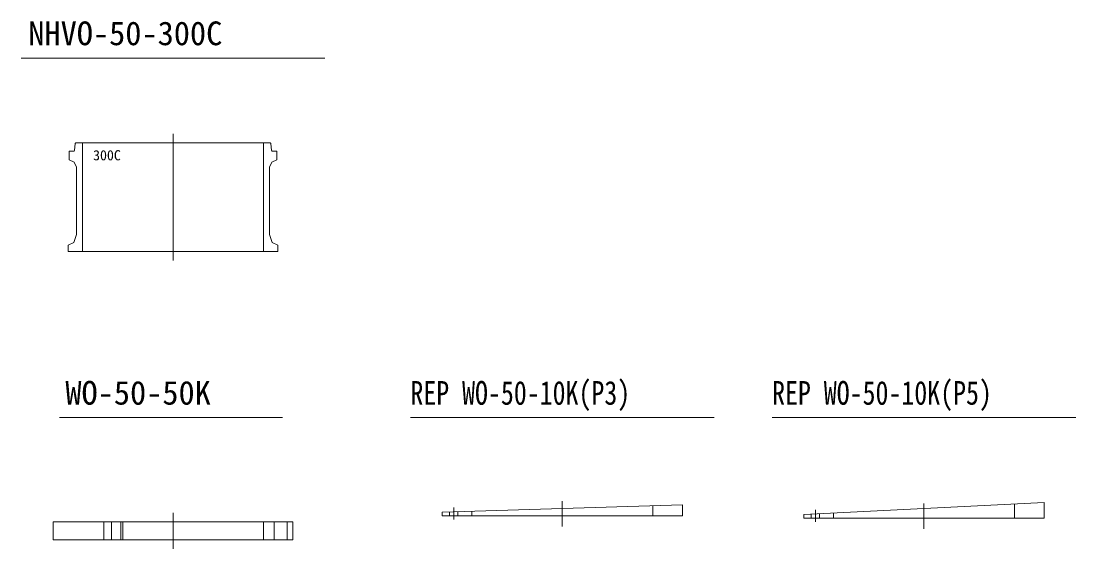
# Model space of a CAD drawing. Units: millimetres at full size, sheet at 1:20; details may follow other scales. Extents: x -4514 to 4514, y -3160 to 3160.
# Drawn here: x 1597 to 4514, y -2760 to -1300 of the extents above; entities that cross this region are included whole.
import ezdxf
from ezdxf.enums import TextEntityAlignment as Align

# ---------------------------------------------------------------- set-up
doc = ezdxf.new("R2010")
doc.units = ezdxf.units.MM
doc.header["$LTSCALE"] = 20
doc.layers.add('0-7_TEMP01', color=3, linetype='Continuous', lineweight=18)
doc.layers.add('0-9_躯体', color=7, linetype='Continuous', lineweight=9)
doc.layers.add('0-F_注釈', color=1, linetype='Continuous')
doc.styles.add('ＭＳ ゴシック', font='')
doc.styles.get('ＭＳ ゴシック').set_extended_font_data('MS Gothic')

msp = doc.modelspace()

# ---------------------------------------------------------------- linework, layer by layer
at = {"layer": '0-7_TEMP01'}
for p, q in [((2017.24, -1611.96), (2017.24, -1961.96)), ((2793.55, -2646.06), (2793.55, -2678.88)), ((3093.55, -2628.49), (3093.55, -2698.5)), ((3793.55, -2652.66), (3793.55, -2685.48)), ((4093.55, -2635.1), (4093.55, -2705.1)), ((2017.24, -2660.37), (2017.24, -2760.37))]:
    msp.add_line(p, q, dxfattribs=at)
at = {"layer": '0-9_躯体'}
for p, q in [((1597.24, -1402.36), (2437.24, -1402.36)), ((1730.24, -1659.95), (1730.24, -1683.95)), ((1730.24, -1659.95), (1742.48, -1659.95)), ((1744.47, -1658.21), (1747.02, -1638.69)), ((2017.24, -1636.96), (1749, -1636.96)), ((1767.24, -1636.96), (1767.24, -1936.96)), ((2017.24, -1636.96), (2285.48, -1636.96)), ((2267.24, -1636.96), (2267.24, -1936.96)), ((2290.01, -1658.21), (2287.47, -1638.69)), ((2304.24, -1659.95), (2292, -1659.95)), ((2304.24, -1659.95), (2304.24, -1683.95)), ((1730.24, -1683.95), (1744.24, -1689.96)), ((1744.24, -1689.96), (1750.24, -1703.95)), ((2290.24, -1689.96), (2284.24, -1703.95)), ((2304.24, -1683.95), (2290.24, -1689.96)), ((1750.24, -1703.95), (1750.24, -1889.96)), ((2284.24, -1703.95), (2284.24, -1889.96)), ((1743.24, -1912.95), (1750.24, -1889.96)), ((2291.24, -1912.95), (2284.24, -1889.96)), ((1727.24, -1919.96), (1743.24, -1912.95)), ((1727.24, -1919.96), (1727.24, -1936.96)), ((2307.24, -1919.96), (2291.24, -1912.95)), ((2307.24, -1919.96), (2307.24, -1936.96)), ((1727.24, -1936.96), (2017.24, -1936.96)), ((2307.24, -1936.96), (2017.24, -1936.96)), ((1703.78, -2396.95), (2320.32, -2396.95)), ((2673.55, -2397.16), (3513.55, -2397.16)), ((3673.55, -2397.16), (4513.55, -2397.16)), ((2761.55, -2658.49), (3425.55, -2638.49)), ((3343.55, -2640.97), (3343.55, -2668.5)), ((3425.55, -2638.49), (3425.55, -2668.5)), ((3761.55, -2665.1), (4425.55, -2631.89)), ((4343.55, -2636), (4343.55, -2675.1)), ((4425.55, -2631.89), (4425.55, -2675.1)), ((2761.55, -2658.49), (2761.55, -2668.5)), ((2761.55, -2668.5), (3425.55, -2668.5)), ((2782.05, -2657.88), (2782.05, -2668.5)), ((2805.05, -2657.18), (2805.05, -2668.5)), ((2843.55, -2656.03), (2843.55, -2668.5)), ((3761.55, -2665.1), (3761.55, -2675.1)), ((3761.55, -2675.1), (4425.55, -2675.1)), ((3782.05, -2664.07), (3782.05, -2675.1)), ((3805.05, -2662.92), (3805.05, -2675.1)), ((3843.55, -2661), (3843.55, -2675.1)), ((2348.24, -2685.37), (1686.24, -2685.37)), ((1686.24, -2685.37), (1686.24, -2735.37)), ((1826.44, -2685.37), (1826.44, -2735.37)), ((1826.44, -2685.37), (1826.44, -2735.37)), ((1846.93, -2685.37), (1846.93, -2735.37)), ((1872.91, -2685.37), (1872.91, -2735.37)), ((1878.4, -2685.37), (1878.4, -2735.37)), ((2267.24, -2685.37), (2267.24, -2735.37)), ((2297.24, -2685.37), (2297.24, -2735.37)), ((2332.89, -2685.37), (2332.89, -2735.37)), ((2348.24, -2685.37), (2348.24, -2735.37)), ((2348.24, -2735.37), (1686.24, -2735.37))]:
    msp.add_line(p, q, dxfattribs=at)
for centre, start, end in [((1742.48, -1657.95), 270, 352.569), ((1749, -1638.95), 90, 172.569), ((2285.48, -1638.95), 7.431, 90), ((2292, -1657.95), 187.431, 270)]:
    msp.add_arc(centre, 2, start, end, dxfattribs=at)

# ---------------------------------------------------------------- texts
at = {"layer": '0-9_躯体', "style": 'ＭＳ ゴシック'}
for s, p in [('NHVO-50-300C', (1617.24, -1386.32)), ('WO-50-50K', (1719.68, -2380.91))]:
    msp.add_text(s, height=65.69, dxfattribs=at).set_placement(p, align=Align.BOTTOM_LEFT)
at = {"layer": '0-9_躯体', "style": 'ＭＳ ゴシック', "width": 0.8}
for s, p in [('REP WO-50-10K(P3)', (2673.55, -2381.12)), ('REP WO-50-10K(P5)', (3673.55, -2381.12))]:
    msp.add_text(s, height=65.69, dxfattribs=at).set_placement(p, align=Align.BOTTOM_LEFT)
at = {"layer": '0-F_注釈', "style": 'ＭＳ ゴシック'}
msp.add_text('300C', height=28.15, dxfattribs=at).set_placement((1796.3, -1693.58), align=Align.BOTTOM_LEFT)

doc.saveas('drawing.dxf')
